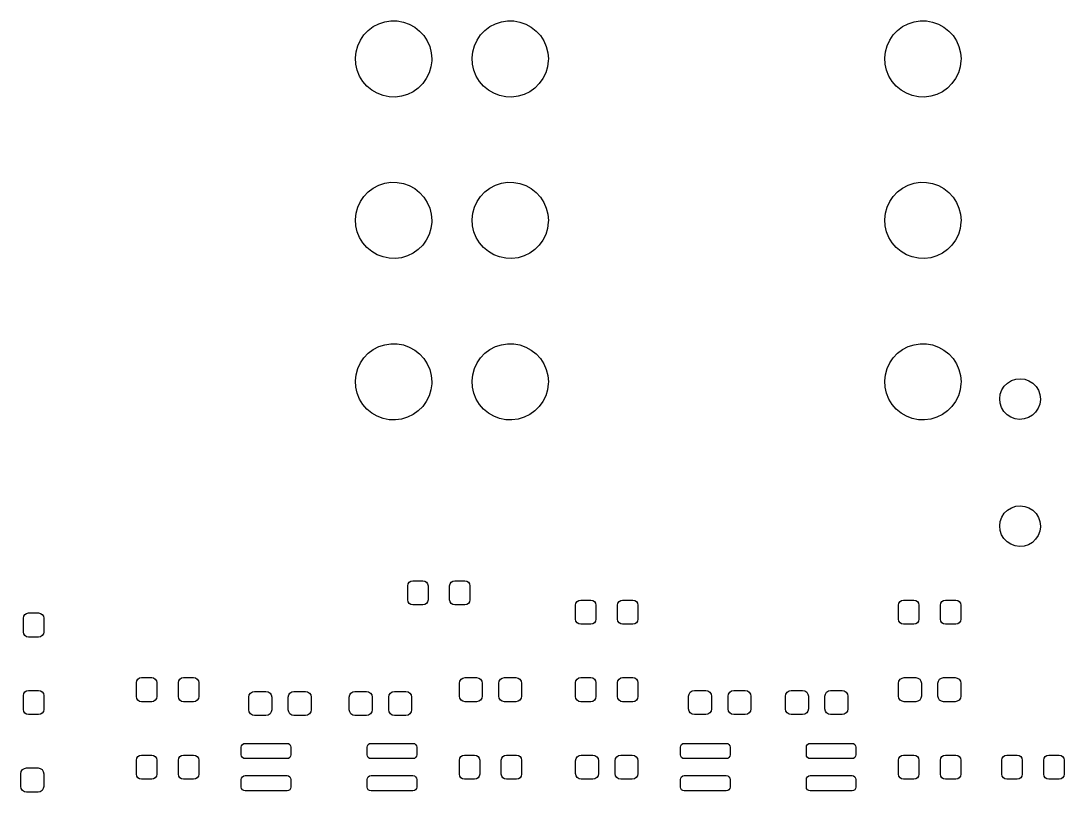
# Model space of a CAD drawing. Extents: x 109 to 191, y -153 to -46.
# Drawn here: x 150.44 to 191.47, y -78.45 to -48.12 of the extents above; entities that cross this region are included whole.
import ezdxf

# ---------------------------------------------------------------- set-up
doc = ezdxf.new("R2010")
doc.units = 0
doc.layers.add('BLACK', color=7, linetype='CONTINUOUS')

msp = doc.modelspace()

# ---------------------------------------------------------------- linework, layer by layer
at = {"layer": 'BLACK', "linetype": 'CONTINUOUS'}
for p, q in [((164.104, -48.4933), (164.301, -48.3457)), ((164.301, -48.3457), (164.519, -48.2322)), ((164.519, -48.2322), (164.752, -48.1558)), ((164.752, -48.1558), (164.995, -48.1187)), ((164.995, -48.1187), (165.241, -48.1217)), ((165.241, -48.1217), (165.483, -48.1648)), ((165.483, -48.1648), (165.715, -48.2468)), ((165.715, -48.2468), (165.93, -48.3656)), ((165.93, -48.3656), (166.123, -48.518)), ((168.689, -48.4933), (168.886, -48.3457)), ((168.886, -48.3457), (169.104, -48.2322)), ((169.104, -48.2322), (169.337, -48.1558)), ((169.337, -48.1558), (169.58, -48.1187)), ((169.58, -48.1187), (169.826, -48.1217)), ((169.826, -48.1217), (170.068, -48.1648)), ((170.068, -48.1648), (170.3, -48.2468)), ((170.3, -48.2468), (170.515, -48.3656)), ((170.515, -48.3656), (170.708, -48.518)), ((184.919, -48.4933), (185.116, -48.3457)), ((185.116, -48.3457), (185.334, -48.2322)), ((185.334, -48.2322), (185.567, -48.1558)), ((185.567, -48.1558), (185.81, -48.1187)), ((185.81, -48.1187), (186.056, -48.1217)), ((186.056, -48.1217), (186.298, -48.1648)), ((186.298, -48.1648), (186.53, -48.2468)), ((186.53, -48.2468), (186.745, -48.3656)), ((186.745, -48.3656), (186.938, -48.518)), ((163.796, -48.8741), (163.934, -48.671)), ((163.934, -48.671), (164.104, -48.4933)), ((166.123, -48.518), (166.288, -48.6998)), ((166.288, -48.6998), (166.422, -48.9062)), ((168.381, -48.8741), (168.519, -48.671)), ((168.519, -48.671), (168.689, -48.4933)), ((170.708, -48.518), (170.873, -48.6998)), ((170.873, -48.6998), (171.007, -48.9062)), ((184.611, -48.8741), (184.749, -48.671)), ((184.749, -48.671), (184.919, -48.4933)), ((186.938, -48.518), (187.103, -48.6998)), ((187.103, -48.6998), (187.237, -48.9062)), ((163.627, -49.3339), (163.692, -49.0971)), ((163.692, -49.0971), (163.796, -48.8741)), ((166.422, -48.9062), (166.52, -49.1316)), ((166.52, -49.1316), (166.58, -49.37)), ((168.212, -49.3339), (168.277, -49.0971)), ((168.277, -49.0971), (168.381, -48.8741)), ((171.007, -48.9062), (171.105, -49.1316)), ((171.105, -49.1316), (171.165, -49.37)), ((184.442, -49.3339), (184.507, -49.0971)), ((184.507, -49.0971), (184.611, -48.8741)), ((187.237, -48.9062), (187.335, -49.1316)), ((187.335, -49.1316), (187.395, -49.37)), ((163.6, -49.5784), (163.627, -49.3339)), ((163.615, -49.8238), (163.6, -49.5784)), ((166.58, -49.37), (166.6, -49.615)), ((166.6, -49.615), (166.598, -49.6883)), ((168.185, -49.5784), (168.212, -49.3339)), ((168.2, -49.8238), (168.185, -49.5784)), ((171.165, -49.37), (171.185, -49.615)), ((171.185, -49.615), (171.183, -49.6883)), ((184.415, -49.5784), (184.442, -49.3339)), ((184.43, -49.8238), (184.415, -49.5784)), ((187.395, -49.37), (187.415, -49.615)), ((187.415, -49.615), (187.413, -49.6883)), ((163.669, -50.0636), (163.615, -49.8238)), ((166.566, -49.932), (166.495, -50.1672)), ((166.598, -49.6883), (166.566, -49.932)), ((168.254, -50.0636), (168.2, -49.8238)), ((171.151, -49.932), (171.08, -50.1672)), ((171.183, -49.6883), (171.151, -49.932)), ((184.484, -50.0636), (184.43, -49.8238)), ((187.381, -49.932), (187.31, -50.1672)), ((187.413, -49.6883), (187.381, -49.932)), ((163.761, -50.2913), (163.669, -50.0636)), ((163.89, -50.5009), (163.761, -50.2913)), ((166.386, -50.3876), (166.242, -50.5872)), ((166.495, -50.1672), (166.386, -50.3876)), ((168.346, -50.2913), (168.254, -50.0636)), ((168.475, -50.5009), (168.346, -50.2913)), ((170.971, -50.3876), (170.827, -50.5872)), ((171.08, -50.1672), (170.971, -50.3876)), ((184.576, -50.2913), (184.484, -50.0636)), ((184.705, -50.5009), (184.576, -50.2913)), ((187.201, -50.3876), (187.057, -50.5872)), ((187.31, -50.1672), (187.201, -50.3876)), ((164.051, -50.6867), (163.89, -50.5009)), ((164.24, -50.8437), (164.051, -50.6867)), ((164.452, -50.9677), (164.24, -50.8437)), ((166.068, -50.7607), (165.868, -50.9034)), ((166.242, -50.5872), (166.068, -50.7607)), ((168.636, -50.6867), (168.475, -50.5009)), ((168.825, -50.8437), (168.636, -50.6867)), ((169.037, -50.9677), (168.825, -50.8437)), ((170.653, -50.7607), (170.453, -50.9034)), ((170.827, -50.5872), (170.653, -50.7607)), ((184.866, -50.6867), (184.705, -50.5009)), ((185.055, -50.8437), (184.866, -50.6867)), ((185.267, -50.9677), (185.055, -50.8437)), ((186.883, -50.7607), (186.683, -50.9034)), ((187.057, -50.5872), (186.883, -50.7607)), ((164.682, -51.0554), (164.452, -50.9677)), ((164.922, -51.1044), (164.682, -51.0554)), ((165.168, -51.1135), (164.922, -51.1044)), ((165.412, -51.0822), (165.168, -51.1135)), ((165.647, -51.0116), (165.412, -51.0822)), ((165.868, -50.9034), (165.647, -51.0116)), ((169.267, -51.0554), (169.037, -50.9677)), ((169.507, -51.1044), (169.267, -51.0554)), ((169.753, -51.1135), (169.507, -51.1044)), ((169.997, -51.0822), (169.753, -51.1135)), ((170.232, -51.0116), (169.997, -51.0822)), ((170.453, -50.9034), (170.232, -51.0116)), ((185.497, -51.0554), (185.267, -50.9677)), ((185.737, -51.1044), (185.497, -51.0554)), ((185.983, -51.1135), (185.737, -51.1044)), ((186.227, -51.0822), (185.983, -51.1135)), ((186.462, -51.0116), (186.227, -51.0822)), ((186.683, -50.9034), (186.462, -51.0116)), ((164.519, -54.5822), (164.752, -54.5058)), ((164.752, -54.5058), (164.995, -54.4687)), ((164.995, -54.4687), (165.241, -54.4717)), ((165.241, -54.4717), (165.483, -54.5148)), ((165.483, -54.5148), (165.715, -54.5968)), ((169.104, -54.5822), (169.337, -54.5058)), ((169.337, -54.5058), (169.58, -54.4687)), ((169.58, -54.4687), (169.826, -54.4717)), ((169.826, -54.4717), (170.068, -54.5148)), ((170.068, -54.5148), (170.3, -54.5968)), ((185.334, -54.5822), (185.567, -54.5058)), ((185.567, -54.5058), (185.81, -54.4687)), ((185.81, -54.4687), (186.056, -54.4717)), ((186.056, -54.4717), (186.298, -54.5148)), ((186.298, -54.5148), (186.53, -54.5968)), ((163.934, -55.021), (164.104, -54.8433)), ((164.104, -54.8433), (164.301, -54.6957)), ((164.301, -54.6957), (164.519, -54.5822)), ((165.715, -54.5968), (165.93, -54.7156)), ((165.93, -54.7156), (166.123, -54.868)), ((166.123, -54.868), (166.288, -55.0498)), ((168.519, -55.021), (168.689, -54.8433)), ((168.689, -54.8433), (168.886, -54.6957)), ((168.886, -54.6957), (169.104, -54.5822)), ((170.3, -54.5968), (170.515, -54.7156)), ((170.515, -54.7156), (170.708, -54.868)), ((170.708, -54.868), (170.873, -55.0498)), ((184.749, -55.021), (184.919, -54.8433)), ((184.919, -54.8433), (185.116, -54.6957)), ((185.116, -54.6957), (185.334, -54.5822)), ((186.53, -54.5968), (186.745, -54.7156)), ((186.745, -54.7156), (186.938, -54.868)), ((186.938, -54.868), (187.103, -55.0498)), ((163.692, -55.4471), (163.796, -55.2241)), ((163.796, -55.2241), (163.934, -55.021)), ((166.288, -55.0498), (166.422, -55.2562)), ((166.422, -55.2562), (166.52, -55.4816)), ((168.277, -55.4471), (168.381, -55.2241)), ((168.381, -55.2241), (168.519, -55.021)), ((170.873, -55.0498), (171.007, -55.2562)), ((171.007, -55.2562), (171.105, -55.4816)), ((184.507, -55.4471), (184.611, -55.2241)), ((184.611, -55.2241), (184.749, -55.021)), ((187.103, -55.0498), (187.237, -55.2562)), ((187.237, -55.2562), (187.335, -55.4816)), ((163.6, -55.9284), (163.627, -55.6839)), ((163.627, -55.6839), (163.692, -55.4471)), ((166.52, -55.4816), (166.58, -55.72)), ((166.58, -55.72), (166.6, -55.965)), ((168.185, -55.9284), (168.212, -55.6839)), ((168.212, -55.6839), (168.277, -55.4471)), ((171.105, -55.4816), (171.165, -55.72)), ((171.165, -55.72), (171.185, -55.965)), ((184.415, -55.9284), (184.442, -55.6839)), ((184.442, -55.6839), (184.507, -55.4471)), ((187.335, -55.4816), (187.395, -55.72)), ((187.395, -55.72), (187.415, -55.965)), ((163.615, -56.1738), (163.6, -55.9284)), ((163.669, -56.4136), (163.615, -56.1738)), ((166.598, -56.0383), (166.566, -56.282)), ((166.6, -55.965), (166.598, -56.0383)), ((168.2, -56.1738), (168.185, -55.9284)), ((168.254, -56.4136), (168.2, -56.1738)), ((171.183, -56.0383), (171.151, -56.282)), ((171.185, -55.965), (171.183, -56.0383)), ((184.43, -56.1738), (184.415, -55.9284)), ((184.484, -56.4136), (184.43, -56.1738)), ((187.413, -56.0383), (187.381, -56.282)), ((187.415, -55.965), (187.413, -56.0383)), ((163.761, -56.6413), (163.669, -56.4136)), ((166.495, -56.5172), (166.386, -56.7376)), ((166.566, -56.282), (166.495, -56.5172)), ((168.346, -56.6413), (168.254, -56.4136)), ((171.08, -56.5172), (170.971, -56.7376)), ((171.151, -56.282), (171.08, -56.5172)), ((184.576, -56.6413), (184.484, -56.4136)), ((187.31, -56.5172), (187.201, -56.7376)), ((187.381, -56.282), (187.31, -56.5172)), ((163.89, -56.8509), (163.761, -56.6413)), ((164.051, -57.0367), (163.89, -56.8509)), ((166.242, -56.9372), (166.068, -57.1107)), ((166.386, -56.7376), (166.242, -56.9372)), ((168.475, -56.8509), (168.346, -56.6413)), ((168.636, -57.0367), (168.475, -56.8509)), ((170.827, -56.9372), (170.653, -57.1107)), ((170.971, -56.7376), (170.827, -56.9372)), ((184.705, -56.8509), (184.576, -56.6413)), ((184.866, -57.0367), (184.705, -56.8509)), ((187.057, -56.9372), (186.883, -57.1107)), ((187.201, -56.7376), (187.057, -56.9372)), ((164.24, -57.1937), (164.051, -57.0367)), ((164.452, -57.3177), (164.24, -57.1937)), ((164.682, -57.4054), (164.452, -57.3177)), ((164.922, -57.4544), (164.682, -57.4054)), ((165.412, -57.4322), (165.168, -57.4635)), ((165.647, -57.3616), (165.412, -57.4322)), ((165.868, -57.2534), (165.647, -57.3616)), ((166.068, -57.1107), (165.868, -57.2534)), ((168.825, -57.1937), (168.636, -57.0367)), ((169.037, -57.3177), (168.825, -57.1937)), ((169.267, -57.4054), (169.037, -57.3177)), ((169.507, -57.4544), (169.267, -57.4054)), ((169.997, -57.4322), (169.753, -57.4635)), ((170.232, -57.3616), (169.997, -57.4322)), ((170.453, -57.2534), (170.232, -57.3616)), ((170.653, -57.1107), (170.453, -57.2534)), ((185.055, -57.1937), (184.866, -57.0367)), ((185.267, -57.3177), (185.055, -57.1937)), ((185.497, -57.4054), (185.267, -57.3177)), ((185.737, -57.4544), (185.497, -57.4054)), ((186.227, -57.4322), (185.983, -57.4635)), ((186.462, -57.3616), (186.227, -57.4322)), ((186.683, -57.2534), (186.462, -57.3616)), ((186.883, -57.1107), (186.683, -57.2534)), ((165.168, -57.4635), (164.922, -57.4544)), ((169.753, -57.4635), (169.507, -57.4544)), ((185.983, -57.4635), (185.737, -57.4544)), ((164.104, -61.1933), (164.301, -61.0457)), ((164.301, -61.0457), (164.519, -60.9322)), ((164.519, -60.9322), (164.752, -60.8558)), ((164.752, -60.8558), (164.995, -60.8187)), ((164.995, -60.8187), (165.241, -60.8217)), ((165.241, -60.8217), (165.483, -60.8648)), ((165.483, -60.8648), (165.715, -60.9468)), ((165.715, -60.9468), (165.93, -61.0656)), ((165.93, -61.0656), (166.123, -61.218)), ((168.689, -61.1933), (168.886, -61.0457)), ((168.886, -61.0457), (169.104, -60.9322)), ((169.104, -60.9322), (169.337, -60.8558)), ((169.337, -60.8558), (169.58, -60.8187)), ((169.58, -60.8187), (169.826, -60.8217)), ((169.826, -60.8217), (170.068, -60.8648)), ((170.068, -60.8648), (170.3, -60.9468)), ((170.3, -60.9468), (170.515, -61.0656)), ((170.515, -61.0656), (170.708, -61.218)), ((184.919, -61.1933), (185.116, -61.0457)), ((185.116, -61.0457), (185.334, -60.9322)), ((185.334, -60.9322), (185.567, -60.8558)), ((185.567, -60.8558), (185.81, -60.8187)), ((185.81, -60.8187), (186.056, -60.8217)), ((186.056, -60.8217), (186.298, -60.8648)), ((186.298, -60.8648), (186.53, -60.9468)), ((186.53, -60.9468), (186.745, -61.0656)), ((186.745, -61.0656), (186.938, -61.218)), ((163.796, -61.5741), (163.934, -61.371)), ((163.934, -61.371), (164.104, -61.1933)), ((166.123, -61.218), (166.288, -61.3998)), ((166.288, -61.3998), (166.422, -61.6062)), ((168.381, -61.5741), (168.519, -61.371)), ((168.519, -61.371), (168.689, -61.1933)), ((170.708, -61.218), (170.873, -61.3998)), ((170.873, -61.3998), (171.007, -61.6062)), ((184.611, -61.5741), (184.749, -61.371)), ((184.749, -61.371), (184.919, -61.1933)), ((186.938, -61.218), (187.103, -61.3998)), ((187.103, -61.3998), (187.237, -61.6062)), ((163.627, -62.0339), (163.692, -61.7971)), ((163.692, -61.7971), (163.796, -61.5741)), ((166.422, -61.6062), (166.52, -61.8316)), ((166.52, -61.8316), (166.58, -62.07)), ((168.212, -62.0339), (168.277, -61.7971)), ((168.277, -61.7971), (168.381, -61.5741)), ((171.007, -61.6062), (171.105, -61.8316)), ((171.105, -61.8316), (171.165, -62.07)), ((184.442, -62.0339), (184.507, -61.7971)), ((184.507, -61.7971), (184.611, -61.5741)), ((187.237, -61.6062), (187.335, -61.8316)), ((187.335, -61.8316), (187.395, -62.07)), ((163.6, -62.2784), (163.627, -62.0339)), ((163.615, -62.5238), (163.6, -62.2784)), ((166.58, -62.07), (166.6, -62.315)), ((166.6, -62.315), (166.598, -62.3883)), ((168.185, -62.2784), (168.212, -62.0339)), ((168.2, -62.5238), (168.185, -62.2784)), ((171.165, -62.07), (171.185, -62.315)), ((171.185, -62.315), (171.183, -62.3883)), ((184.415, -62.2784), (184.442, -62.0339)), ((184.43, -62.5238), (184.415, -62.2784)), ((187.395, -62.07), (187.415, -62.315)), ((187.415, -62.315), (187.413, -62.3883)), ((189.118, -62.4864), (189.245, -62.3616)), ((189.245, -62.3616), (189.397, -62.2681)), ((189.397, -62.2681), (189.566, -62.2107)), ((189.566, -62.2107), (189.744, -62.192)), ((189.744, -62.192), (189.921, -62.2131)), ((189.921, -62.2131), (190.089, -62.273)), ((190.089, -62.273), (190.239, -62.3685)), ((190.239, -62.3685), (190.365, -62.4951)), ((163.669, -62.7636), (163.615, -62.5238)), ((163.761, -62.9913), (163.669, -62.7636)), ((166.566, -62.632), (166.495, -62.8672)), ((166.598, -62.3883), (166.566, -62.632)), ((168.254, -62.7636), (168.2, -62.5238)), ((168.346, -62.9913), (168.254, -62.7636)), ((171.151, -62.632), (171.08, -62.8672)), ((171.183, -62.3883), (171.151, -62.632)), ((184.484, -62.7636), (184.43, -62.5238)), ((184.576, -62.9913), (184.484, -62.7636)), ((187.381, -62.632), (187.31, -62.8672)), ((187.413, -62.3883), (187.381, -62.632)), ((188.96, -62.8039), (189.021, -62.6363)), ((189.021, -62.6363), (189.118, -62.4864)), ((190.365, -62.4951), (190.459, -62.6463)), ((190.459, -62.6463), (190.518, -62.8148)), ((163.89, -63.2009), (163.761, -62.9913)), ((166.386, -63.0876), (166.242, -63.2872)), ((166.495, -62.8672), (166.386, -63.0876)), ((168.475, -63.2009), (168.346, -62.9913)), ((170.971, -63.0876), (170.827, -63.2872)), ((171.08, -62.8672), (170.971, -63.0876)), ((184.705, -63.2009), (184.576, -62.9913)), ((187.201, -63.0876), (187.057, -63.2872)), ((187.31, -62.8672), (187.201, -63.0876)), ((188.938, -62.9808), (188.96, -62.8039)), ((188.955, -63.1583), (188.938, -62.9808)), ((189.012, -63.3276), (188.955, -63.1583)), ((190.538, -63.0143), (190.513, -63.191)), ((190.518, -62.8148), (190.538, -62.992)), ((190.538, -62.992), (190.538, -63.0143)), ((164.051, -63.3867), (163.89, -63.2009)), ((164.24, -63.5437), (164.051, -63.3867)), ((164.452, -63.6677), (164.24, -63.5437)), ((166.068, -63.4607), (165.868, -63.6034)), ((166.242, -63.2872), (166.068, -63.4607)), ((168.636, -63.3867), (168.475, -63.2009)), ((168.825, -63.5437), (168.636, -63.3867)), ((169.037, -63.6677), (168.825, -63.5437)), ((170.653, -63.4607), (170.453, -63.6034)), ((170.827, -63.2872), (170.653, -63.4607)), ((184.866, -63.3867), (184.705, -63.2009)), ((185.055, -63.5437), (184.866, -63.3867)), ((185.267, -63.6677), (185.055, -63.5437)), ((186.883, -63.4607), (186.683, -63.6034)), ((187.057, -63.2872), (186.883, -63.4607)), ((189.104, -63.4801), (189.012, -63.3276)), ((189.228, -63.6084), (189.104, -63.4801)), ((190.351, -63.5062), (190.222, -63.6292)), ((190.45, -63.3577), (190.351, -63.5062)), ((190.513, -63.191), (190.45, -63.3577)), ((164.682, -63.7554), (164.452, -63.6677)), ((164.922, -63.8044), (164.682, -63.7554)), ((165.168, -63.8135), (164.922, -63.8044)), ((165.412, -63.7822), (165.168, -63.8135)), ((165.647, -63.7116), (165.412, -63.7822)), ((165.868, -63.6034), (165.647, -63.7116)), ((169.267, -63.7554), (169.037, -63.6677)), ((169.507, -63.8044), (169.267, -63.7554)), ((169.753, -63.8135), (169.507, -63.8044)), ((169.997, -63.7822), (169.753, -63.8135)), ((170.232, -63.7116), (169.997, -63.7822)), ((170.453, -63.6034), (170.232, -63.7116)), ((185.497, -63.7554), (185.267, -63.6677)), ((185.737, -63.8044), (185.497, -63.7554)), ((185.983, -63.8135), (185.737, -63.8044)), ((186.227, -63.7822), (185.983, -63.8135)), ((186.462, -63.7116), (186.227, -63.7822)), ((186.683, -63.6034), (186.462, -63.7116)), ((189.377, -63.7061), (189.228, -63.6084)), ((189.544, -63.7682), (189.377, -63.7061)), ((189.721, -63.7918), (189.544, -63.7682)), ((189.899, -63.7757), (189.721, -63.7918)), ((190.068, -63.7205), (189.899, -63.7757)), ((190.222, -63.6292), (190.068, -63.7205)), ((189.245, -67.3616), (189.397, -67.2681)), ((189.397, -67.2681), (189.566, -67.2107)), ((189.566, -67.2107), (189.744, -67.192)), ((189.744, -67.192), (189.921, -67.2131)), ((189.921, -67.2131), (190.089, -67.273)), ((190.089, -67.273), (190.239, -67.3685)), ((188.96, -67.8039), (189.021, -67.6363)), ((189.021, -67.6363), (189.118, -67.4864)), ((189.118, -67.4864), (189.245, -67.3616)), ((190.239, -67.3685), (190.365, -67.4951)), ((190.365, -67.4951), (190.459, -67.6463)), ((190.459, -67.6463), (190.518, -67.8148)), ((188.938, -67.9808), (188.96, -67.8039)), ((188.955, -68.1583), (188.938, -67.9808)), ((190.538, -68.0143), (190.513, -68.191)), ((190.518, -67.8148), (190.538, -67.992)), ((190.538, -67.992), (190.538, -68.0143)), ((189.012, -68.3276), (188.955, -68.1583)), ((189.104, -68.4801), (189.012, -68.3276)), ((189.228, -68.6084), (189.104, -68.4801)), ((190.351, -68.5062), (190.222, -68.6292)), ((190.45, -68.3577), (190.351, -68.5062)), ((190.513, -68.191), (190.45, -68.3577)), ((189.377, -68.7061), (189.228, -68.6084)), ((189.544, -68.7682), (189.377, -68.7061)), ((189.721, -68.7918), (189.544, -68.7682)), ((189.899, -68.7757), (189.721, -68.7918)), ((190.068, -68.7205), (189.899, -68.7757)), ((190.222, -68.6292), (190.068, -68.7205)), ((165.712, -70.1956), (165.776, -70.1522)), ((165.776, -70.1522), (165.853, -70.137)), ((165.853, -70.137), (166.253, -70.137)), ((166.253, -70.137), (166.33, -70.1522)), ((166.33, -70.1522), (166.394, -70.1956)), ((167.362, -70.1956), (167.426, -70.1522)), ((167.426, -70.1522), (167.503, -70.137)), ((167.503, -70.137), (167.903, -70.137)), ((167.903, -70.137), (167.98, -70.1522)), ((167.98, -70.1522), (168.044, -70.1956)), ((165.653, -70.337), (165.668, -70.2605)), ((165.653, -70.887), (165.653, -70.337)), ((165.668, -70.2605), (165.712, -70.1956)), ((166.394, -70.1956), (166.438, -70.2605)), ((166.438, -70.2605), (166.453, -70.337)), ((166.453, -70.337), (166.453, -70.887)), ((167.303, -70.337), (167.318, -70.2605)), ((167.303, -70.887), (167.303, -70.337)), ((167.318, -70.2605), (167.362, -70.1956)), ((168.044, -70.1956), (168.088, -70.2605)), ((168.088, -70.2605), (168.103, -70.337)), ((168.103, -70.337), (168.103, -70.887)), ((165.668, -70.9635), (165.653, -70.887)), ((165.712, -71.0284), (165.668, -70.9635)), ((166.438, -70.9635), (166.394, -71.0284)), ((166.453, -70.887), (166.438, -70.9635)), ((167.318, -70.9635), (167.303, -70.887)), ((167.362, -71.0284), (167.318, -70.9635)), ((168.088, -70.9635), (168.044, -71.0284)), ((168.103, -70.887), (168.088, -70.9635)), ((172.272, -71.0225), (172.316, -70.9576)), ((172.316, -70.9576), (172.38, -70.9142)), ((172.38, -70.9142), (172.457, -70.899)), ((172.457, -70.899), (172.857, -70.899)), ((172.857, -70.899), (172.934, -70.9142)), ((172.934, -70.9142), (172.998, -70.9576)), ((172.998, -70.9576), (173.042, -71.0225)), ((173.922, -71.0225), (173.966, -70.9576)), ((173.966, -70.9576), (174.03, -70.9142)), ((174.03, -70.9142), (174.107, -70.899)), ((174.107, -70.899), (174.507, -70.899)), ((174.507, -70.899), (174.584, -70.9142)), ((174.584, -70.9142), (174.648, -70.9576)), ((174.648, -70.9576), (174.692, -71.0225)), ((184.972, -71.0225), (185.016, -70.9576)), ((185.016, -70.9576), (185.08, -70.9142)), ((185.08, -70.9142), (185.157, -70.899)), ((185.157, -70.899), (185.557, -70.899)), ((185.557, -70.899), (185.634, -70.9142)), ((185.634, -70.9142), (185.698, -70.9576)), ((185.698, -70.9576), (185.742, -71.0225)), ((186.622, -71.0225), (186.666, -70.9576)), ((186.666, -70.9576), (186.73, -70.9142)), ((186.73, -70.9142), (186.807, -70.899)), ((186.807, -70.899), (187.207, -70.899)), ((187.207, -70.899), (187.284, -70.9142)), ((187.284, -70.9142), (187.348, -70.9576)), ((187.348, -70.9576), (187.392, -71.0225)), ((165.776, -71.0718), (165.712, -71.0284)), ((165.853, -71.087), (165.776, -71.0718)), ((166.253, -71.087), (165.853, -71.087)), ((166.33, -71.0718), (166.253, -71.087)), ((166.394, -71.0284), (166.33, -71.0718)), ((167.426, -71.0718), (167.362, -71.0284)), ((167.503, -71.087), (167.426, -71.0718)), ((167.903, -71.087), (167.503, -71.087)), ((167.98, -71.0718), (167.903, -71.087)), ((168.044, -71.0284), (167.98, -71.0718)), ((172.257, -71.099), (172.272, -71.0225)), ((172.257, -71.649), (172.257, -71.099)), ((173.042, -71.0225), (173.057, -71.099)), ((173.057, -71.099), (173.057, -71.649)), ((173.907, -71.099), (173.922, -71.0225)), ((173.907, -71.649), (173.907, -71.099)), ((174.692, -71.0225), (174.707, -71.099)), ((174.707, -71.099), (174.707, -71.649)), ((184.957, -71.099), (184.972, -71.0225)), ((184.957, -71.649), (184.957, -71.099)), ((185.742, -71.0225), (185.757, -71.099)), ((185.757, -71.099), (185.757, -71.649)), ((186.607, -71.099), (186.622, -71.0225)), ((186.607, -71.649), (186.607, -71.099)), ((187.392, -71.0225), (187.407, -71.099)), ((187.407, -71.099), (187.407, -71.649)), ((150.539, -71.607), (150.554, -71.5305)), ((150.539, -72.157), (150.539, -71.607)), ((150.554, -71.5305), (150.598, -71.4656)), ((150.598, -71.4656), (150.662, -71.4222)), ((150.662, -71.4222), (150.739, -71.407)), ((150.739, -71.407), (151.139, -71.407)), ((151.139, -71.407), (151.216, -71.4222)), ((151.216, -71.4222), (151.28, -71.4656)), ((151.28, -71.4656), (151.324, -71.5305)), ((151.324, -71.5305), (151.339, -71.607)), ((151.339, -71.607), (151.339, -72.157)), ((172.272, -71.7255), (172.257, -71.649)), ((172.316, -71.7904), (172.272, -71.7255)), ((172.38, -71.8338), (172.316, -71.7904)), ((172.998, -71.7904), (172.934, -71.8338)), ((173.042, -71.7255), (172.998, -71.7904)), ((173.057, -71.649), (173.042, -71.7255)), ((173.922, -71.7255), (173.907, -71.649)), ((173.966, -71.7904), (173.922, -71.7255)), ((174.03, -71.8338), (173.966, -71.7904)), ((174.648, -71.7904), (174.584, -71.8338)), ((174.692, -71.7255), (174.648, -71.7904)), ((174.707, -71.649), (174.692, -71.7255)), ((184.972, -71.7255), (184.957, -71.649)), ((185.016, -71.7904), (184.972, -71.7255)), ((185.08, -71.8338), (185.016, -71.7904)), ((185.698, -71.7904), (185.634, -71.8338)), ((185.742, -71.7255), (185.698, -71.7904)), ((185.757, -71.649), (185.742, -71.7255)), ((186.622, -71.7255), (186.607, -71.649)), ((186.666, -71.7904), (186.622, -71.7255)), ((186.73, -71.8338), (186.666, -71.7904)), ((187.348, -71.7904), (187.284, -71.8338)), ((187.392, -71.7255), (187.348, -71.7904)), ((187.407, -71.649), (187.392, -71.7255)), ((150.554, -72.2335), (150.539, -72.157)), ((151.339, -72.157), (151.324, -72.2335)), ((172.457, -71.849), (172.38, -71.8338)), ((172.857, -71.849), (172.457, -71.849)), ((172.934, -71.8338), (172.857, -71.849)), ((174.107, -71.849), (174.03, -71.8338)), ((174.507, -71.849), (174.107, -71.849)), ((174.584, -71.8338), (174.507, -71.849)), ((185.157, -71.849), (185.08, -71.8338)), ((185.557, -71.849), (185.157, -71.849)), ((185.634, -71.8338), (185.557, -71.849)), ((186.807, -71.849), (186.73, -71.8338)), ((187.207, -71.849), (186.807, -71.849)), ((187.284, -71.8338), (187.207, -71.849)), ((150.598, -72.2984), (150.554, -72.2335)), ((150.662, -72.3418), (150.598, -72.2984)), ((150.739, -72.357), (150.662, -72.3418)), ((151.139, -72.357), (150.739, -72.357)), ((151.216, -72.3418), (151.139, -72.357)), ((151.28, -72.2984), (151.216, -72.3418)), ((151.324, -72.2335), (151.28, -72.2984)), ((154.985, -74.147), (155, -74.0705)), ((154.985, -74.697), (154.985, -74.147)), ((155, -74.0705), (155.044, -74.0056)), ((155.044, -74.0056), (155.108, -73.9622)), ((155.108, -73.9622), (155.185, -73.947)), ((155.185, -73.947), (155.585, -73.947)), ((155.585, -73.947), (155.662, -73.9622)), ((155.662, -73.9622), (155.726, -74.0056)), ((155.726, -74.0056), (155.77, -74.0705)), ((155.77, -74.0705), (155.785, -74.147)), ((155.785, -74.147), (155.785, -74.697)), ((156.635, -74.147), (156.65, -74.0705)), ((156.635, -74.697), (156.635, -74.147)), ((156.65, -74.0705), (156.694, -74.0056)), ((156.694, -74.0056), (156.758, -73.9622)), ((156.758, -73.9622), (156.835, -73.947)), ((156.835, -73.947), (157.235, -73.947)), ((157.235, -73.947), (157.312, -73.9622)), ((157.312, -73.9622), (157.376, -74.0056)), ((157.376, -74.0056), (157.42, -74.0705)), ((157.42, -74.0705), (157.435, -74.147)), ((157.435, -74.147), (157.435, -74.697)), ((167.685, -74.172), (167.702, -74.0859)), ((167.685, -74.672), (167.685, -74.172)), ((167.702, -74.0859), (167.751, -74.0129)), ((167.751, -74.0129), (167.824, -73.9641)), ((167.824, -73.9641), (167.91, -73.947)), ((167.91, -73.947), (168.36, -73.947)), ((168.36, -73.947), (168.446, -73.9641)), ((168.446, -73.9641), (168.519, -74.0129)), ((168.519, -74.0129), (168.568, -74.0859)), ((168.568, -74.0859), (168.585, -74.172)), ((168.585, -74.172), (168.585, -74.672)), ((169.235, -74.172), (169.252, -74.0859)), ((169.235, -74.672), (169.235, -74.172)), ((169.252, -74.0859), (169.301, -74.0129)), ((169.301, -74.0129), (169.374, -73.9641)), ((169.374, -73.9641), (169.46, -73.947)), ((169.46, -73.947), (169.91, -73.947)), ((169.91, -73.947), (169.996, -73.9641)), ((169.996, -73.9641), (170.069, -74.0129)), ((170.069, -74.0129), (170.118, -74.0859)), ((170.118, -74.0859), (170.135, -74.172)), ((170.135, -74.172), (170.135, -74.672)), ((172.257, -74.147), (172.272, -74.0705)), ((172.257, -74.697), (172.257, -74.147)), ((172.272, -74.0705), (172.316, -74.0056)), ((172.316, -74.0056), (172.38, -73.9622)), ((172.38, -73.9622), (172.457, -73.947)), ((172.457, -73.947), (172.857, -73.947)), ((172.857, -73.947), (172.934, -73.9622)), ((172.934, -73.9622), (172.998, -74.0056)), ((172.998, -74.0056), (173.042, -74.0705)), ((173.042, -74.0705), (173.057, -74.147)), ((173.057, -74.147), (173.057, -74.697)), ((173.907, -74.147), (173.922, -74.0705)), ((173.907, -74.697), (173.907, -74.147)), ((173.922, -74.0705), (173.966, -74.0056)), ((173.966, -74.0056), (174.03, -73.9622)), ((174.03, -73.9622), (174.107, -73.947)), ((174.107, -73.947), (174.507, -73.947)), ((174.507, -73.947), (174.584, -73.9622)), ((174.584, -73.9622), (174.648, -74.0056)), ((174.648, -74.0056), (174.692, -74.0705)), ((174.692, -74.0705), (174.707, -74.147)), ((174.707, -74.147), (174.707, -74.697)), ((184.957, -74.172), (184.974, -74.0859)), ((184.957, -74.672), (184.957, -74.172)), ((184.974, -74.0859), (185.023, -74.0129)), ((185.023, -74.0129), (185.096, -73.9641)), ((185.096, -73.9641), (185.182, -73.947)), ((185.182, -73.947), (185.632, -73.947)), ((185.632, -73.947), (185.718, -73.9641)), ((185.718, -73.9641), (185.791, -74.0129)), ((185.791, -74.0129), (185.84, -74.0859)), ((185.84, -74.0859), (185.857, -74.172)), ((185.857, -74.172), (185.857, -74.672)), ((186.507, -74.172), (186.524, -74.0859)), ((186.507, -74.672), (186.507, -74.172)), ((186.524, -74.0859), (186.573, -74.0129)), ((186.573, -74.0129), (186.646, -73.9641)), ((186.646, -73.9641), (186.732, -73.947)), ((186.732, -73.947), (187.182, -73.947)), ((187.182, -73.947), (187.268, -73.9641)), ((187.268, -73.9641), (187.341, -74.0129)), ((187.341, -74.0129), (187.39, -74.0859)), ((187.39, -74.0859), (187.407, -74.172)), ((187.407, -74.172), (187.407, -74.672)), ((150.539, -74.655), (150.554, -74.5785)), ((150.539, -75.205), (150.539, -74.655)), ((150.554, -74.5785), (150.598, -74.5136)), ((150.598, -74.5136), (150.662, -74.4702)), ((150.662, -74.4702), (150.739, -74.455)), ((150.739, -74.455), (151.139, -74.455)), ((151.139, -74.455), (151.216, -74.4702)), ((151.216, -74.4702), (151.28, -74.5136)), ((151.28, -74.5136), (151.324, -74.5785)), ((151.324, -74.5785), (151.339, -74.655)), ((151.339, -74.655), (151.339, -75.205)), ((159.405, -74.715), (159.422, -74.6289)), ((159.422, -74.6289), (159.471, -74.5559)), ((159.471, -74.5559), (159.544, -74.5071)), ((159.544, -74.5071), (159.63, -74.49)), ((159.63, -74.49), (160.08, -74.49)), ((160.08, -74.49), (160.166, -74.5071)), ((160.166, -74.5071), (160.239, -74.5559)), ((160.239, -74.5559), (160.288, -74.6289)), ((160.288, -74.6289), (160.305, -74.715)), ((160.955, -74.715), (160.972, -74.6289)), ((160.972, -74.6289), (161.021, -74.5559)), ((161.021, -74.5559), (161.094, -74.5071)), ((161.094, -74.5071), (161.18, -74.49)), ((161.18, -74.49), (161.63, -74.49)), ((161.63, -74.49), (161.716, -74.5071)), ((161.716, -74.5071), (161.789, -74.5559)), ((161.789, -74.5559), (161.838, -74.6289)), ((161.838, -74.6289), (161.855, -74.715)), ((163.355, -74.715), (163.372, -74.6289)), ((163.372, -74.6289), (163.421, -74.5559)), ((163.421, -74.5559), (163.494, -74.5071)), ((163.494, -74.5071), (163.58, -74.49)), ((163.58, -74.49), (164.03, -74.49)), ((164.03, -74.49), (164.116, -74.5071)), ((164.116, -74.5071), (164.189, -74.5559)), ((164.189, -74.5559), (164.238, -74.6289)), ((164.238, -74.6289), (164.255, -74.715)), ((164.905, -74.715), (164.922, -74.6289)), ((164.922, -74.6289), (164.971, -74.5559)), ((164.971, -74.5559), (165.044, -74.5071)), ((165.044, -74.5071), (165.13, -74.49)), ((165.13, -74.49), (165.58, -74.49)), ((165.58, -74.49), (165.666, -74.5071)), ((165.666, -74.5071), (165.739, -74.5559)), ((165.739, -74.5559), (165.788, -74.6289)), ((165.788, -74.6289), (165.805, -74.715)), ((167.702, -74.7581), (167.685, -74.672)), ((168.585, -74.672), (168.568, -74.7581)), ((169.252, -74.7581), (169.235, -74.672)), ((170.135, -74.672), (170.118, -74.7581)), ((176.702, -74.68), (176.719, -74.5939)), ((176.719, -74.5939), (176.768, -74.5209)), ((176.768, -74.5209), (176.841, -74.4721)), ((176.841, -74.4721), (176.927, -74.455)), ((176.927, -74.455), (177.377, -74.455)), ((177.377, -74.455), (177.463, -74.4721)), ((177.463, -74.4721), (177.536, -74.5209)), ((177.536, -74.5209), (177.585, -74.5939)), ((177.585, -74.5939), (177.602, -74.68)), ((178.252, -74.68), (178.269, -74.5939)), ((178.269, -74.5939), (178.318, -74.5209)), ((178.318, -74.5209), (178.391, -74.4721)), ((178.391, -74.4721), (178.477, -74.455)), ((178.477, -74.455), (178.927, -74.455)), ((178.927, -74.455), (179.013, -74.4721)), ((179.013, -74.4721), (179.086, -74.5209)), ((179.086, -74.5209), (179.135, -74.5939)), ((179.135, -74.5939), (179.152, -74.68)), ((180.512, -74.68), (180.529, -74.5939)), ((180.529, -74.5939), (180.578, -74.5209)), ((180.578, -74.5209), (180.651, -74.4721)), ((180.651, -74.4721), (180.737, -74.455)), ((180.737, -74.455), (181.187, -74.455)), ((181.187, -74.455), (181.273, -74.4721)), ((181.273, -74.4721), (181.346, -74.5209)), ((181.346, -74.5209), (181.395, -74.5939)), ((181.395, -74.5939), (181.412, -74.68)), ((182.062, -74.68), (182.079, -74.5939)), ((182.079, -74.5939), (182.128, -74.5209)), ((182.128, -74.5209), (182.201, -74.4721)), ((182.201, -74.4721), (182.287, -74.455)), ((182.287, -74.455), (182.737, -74.455)), ((182.737, -74.455), (182.823, -74.4721)), ((182.823, -74.4721), (182.896, -74.5209)), ((182.896, -74.5209), (182.945, -74.5939)), ((182.945, -74.5939), (182.962, -74.68)), ((184.974, -74.7581), (184.957, -74.672)), ((185.857, -74.672), (185.84, -74.7581)), ((186.524, -74.7581), (186.507, -74.672)), ((187.407, -74.672), (187.39, -74.7581)), ((155, -74.7735), (154.985, -74.697)), ((155.044, -74.8384), (155, -74.7735)), ((155.108, -74.8818), (155.044, -74.8384)), ((155.185, -74.897), (155.108, -74.8818)), ((155.585, -74.897), (155.185, -74.897)), ((155.662, -74.8818), (155.585, -74.897)), ((155.726, -74.8384), (155.662, -74.8818)), ((155.77, -74.7735), (155.726, -74.8384)), ((155.785, -74.697), (155.77, -74.7735)), ((156.65, -74.7735), (156.635, -74.697)), ((156.694, -74.8384), (156.65, -74.7735)), ((156.758, -74.8818), (156.694, -74.8384)), ((156.835, -74.897), (156.758, -74.8818)), ((157.235, -74.897), (156.835, -74.897)), ((157.312, -74.8818), (157.235, -74.897)), ((157.376, -74.8384), (157.312, -74.8818)), ((157.42, -74.7735), (157.376, -74.8384)), ((157.435, -74.697), (157.42, -74.7735)), ((159.405, -75.215), (159.405, -74.715)), ((160.305, -74.715), (160.305, -75.215)), ((160.955, -75.215), (160.955, -74.715)), ((161.855, -74.715), (161.855, -75.215)), ((163.355, -75.215), (163.355, -74.715)), ((164.255, -74.715), (164.255, -75.215)), ((164.905, -75.215), (164.905, -74.715)), ((165.805, -74.715), (165.805, -75.215)), ((167.751, -74.8311), (167.702, -74.7581)), ((167.824, -74.8799), (167.751, -74.8311)), ((167.91, -74.897), (167.824, -74.8799)), ((168.36, -74.897), (167.91, -74.897)), ((168.446, -74.8799), (168.36, -74.897)), ((168.519, -74.8311), (168.446, -74.8799)), ((168.568, -74.7581), (168.519, -74.8311)), ((169.301, -74.8311), (169.252, -74.7581)), ((169.374, -74.8799), (169.301, -74.8311)), ((169.46, -74.897), (169.374, -74.8799)), ((169.91, -74.897), (169.46, -74.897)), ((169.996, -74.8799), (169.91, -74.897)), ((170.069, -74.8311), (169.996, -74.8799)), ((170.118, -74.7581), (170.069, -74.8311)), ((172.272, -74.7735), (172.257, -74.697)), ((172.316, -74.8384), (172.272, -74.7735)), ((172.38, -74.8818), (172.316, -74.8384)), ((172.457, -74.897), (172.38, -74.8818)), ((172.857, -74.897), (172.457, -74.897)), ((172.934, -74.8818), (172.857, -74.897)), ((172.998, -74.8384), (172.934, -74.8818)), ((173.042, -74.7735), (172.998, -74.8384)), ((173.057, -74.697), (173.042, -74.7735)), ((173.922, -74.7735), (173.907, -74.697)), ((173.966, -74.8384), (173.922, -74.7735)), ((174.03, -74.8818), (173.966, -74.8384)), ((174.107, -74.897), (174.03, -74.8818)), ((174.507, -74.897), (174.107, -74.897)), ((174.584, -74.8818), (174.507, -74.897)), ((174.648, -74.8384), (174.584, -74.8818)), ((174.692, -74.7735), (174.648, -74.8384)), ((174.707, -74.697), (174.692, -74.7735)), ((176.702, -75.18), (176.702, -74.68)), ((177.602, -74.68), (177.602, -75.18)), ((178.252, -75.18), (178.252, -74.68)), ((179.152, -74.68), (179.152, -75.18)), ((180.512, -75.18), (180.512, -74.68)), ((181.412, -74.68), (181.412, -75.18)), ((182.062, -75.18), (182.062, -74.68)), ((182.962, -74.68), (182.962, -75.18)), ((185.023, -74.8311), (184.974, -74.7581)), ((185.096, -74.8799), (185.023, -74.8311)), ((185.182, -74.897), (185.096, -74.8799)), ((185.632, -74.897), (185.182, -74.897)), ((185.718, -74.8799), (185.632, -74.897)), ((185.791, -74.8311), (185.718, -74.8799)), ((185.84, -74.7581), (185.791, -74.8311)), ((186.573, -74.8311), (186.524, -74.7581)), ((186.646, -74.8799), (186.573, -74.8311)), ((186.732, -74.897), (186.646, -74.8799)), ((187.182, -74.897), (186.732, -74.897)), ((187.268, -74.8799), (187.182, -74.897)), ((187.341, -74.8311), (187.268, -74.8799)), ((187.39, -74.7581), (187.341, -74.8311)), ((150.554, -75.2815), (150.539, -75.205)), ((150.598, -75.3464), (150.554, -75.2815)), ((150.662, -75.3898), (150.598, -75.3464)), ((150.739, -75.405), (150.662, -75.3898)), ((151.139, -75.405), (150.739, -75.405)), ((151.216, -75.3898), (151.139, -75.405)), ((151.28, -75.3464), (151.216, -75.3898)), ((151.324, -75.2815), (151.28, -75.3464)), ((151.339, -75.205), (151.324, -75.2815)), ((159.422, -75.3011), (159.405, -75.215)), ((159.471, -75.3741), (159.422, -75.3011)), ((159.544, -75.4229), (159.471, -75.3741)), ((159.63, -75.44), (159.544, -75.4229)), ((160.08, -75.44), (159.63, -75.44)), ((160.166, -75.4229), (160.08, -75.44)), ((160.239, -75.3741), (160.166, -75.4229)), ((160.288, -75.3011), (160.239, -75.3741)), ((160.305, -75.215), (160.288, -75.3011)), ((160.972, -75.3011), (160.955, -75.215)), ((161.021, -75.3741), (160.972, -75.3011)), ((161.094, -75.4229), (161.021, -75.3741)), ((161.18, -75.44), (161.094, -75.4229)), ((161.63, -75.44), (161.18, -75.44)), ((161.716, -75.4229), (161.63, -75.44)), ((161.789, -75.3741), (161.716, -75.4229)), ((161.838, -75.3011), (161.789, -75.3741)), ((161.855, -75.215), (161.838, -75.3011)), ((163.372, -75.3011), (163.355, -75.215)), ((163.421, -75.3741), (163.372, -75.3011)), ((163.494, -75.4229), (163.421, -75.3741)), ((163.58, -75.44), (163.494, -75.4229)), ((164.03, -75.44), (163.58, -75.44)), ((164.116, -75.4229), (164.03, -75.44)), ((164.189, -75.3741), (164.116, -75.4229)), ((164.238, -75.3011), (164.189, -75.3741)), ((164.255, -75.215), (164.238, -75.3011)), ((164.922, -75.3011), (164.905, -75.215)), ((164.971, -75.3741), (164.922, -75.3011)), ((165.044, -75.4229), (164.971, -75.3741)), ((165.13, -75.44), (165.044, -75.4229)), ((165.58, -75.44), (165.13, -75.44)), ((165.666, -75.4229), (165.58, -75.44)), ((165.739, -75.3741), (165.666, -75.4229)), ((165.788, -75.3011), (165.739, -75.3741)), ((165.805, -75.215), (165.788, -75.3011)), ((176.719, -75.2661), (176.702, -75.18)), ((176.768, -75.3391), (176.719, -75.2661)), ((176.841, -75.3879), (176.768, -75.3391)), ((176.927, -75.405), (176.841, -75.3879)), ((177.377, -75.405), (176.927, -75.405)), ((177.463, -75.3879), (177.377, -75.405)), ((177.536, -75.3391), (177.463, -75.3879)), ((177.585, -75.2661), (177.536, -75.3391)), ((177.602, -75.18), (177.585, -75.2661)), ((178.269, -75.2661), (178.252, -75.18)), ((178.318, -75.3391), (178.269, -75.2661)), ((178.391, -75.3879), (178.318, -75.3391)), ((178.477, -75.405), (178.391, -75.3879)), ((178.927, -75.405), (178.477, -75.405)), ((179.013, -75.3879), (178.927, -75.405)), ((179.086, -75.3391), (179.013, -75.3879)), ((179.135, -75.2661), (179.086, -75.3391)), ((179.152, -75.18), (179.135, -75.2661)), ((180.529, -75.2661), (180.512, -75.18)), ((180.578, -75.3391), (180.529, -75.2661)), ((180.651, -75.3879), (180.578, -75.3391)), ((180.737, -75.405), (180.651, -75.3879)), ((181.187, -75.405), (180.737, -75.405)), ((181.273, -75.3879), (181.187, -75.405)), ((181.346, -75.3391), (181.273, -75.3879)), ((181.395, -75.2661), (181.346, -75.3391)), ((181.412, -75.18), (181.395, -75.2661)), ((182.079, -75.2661), (182.062, -75.18)), ((182.128, -75.3391), (182.079, -75.2661)), ((182.201, -75.3879), (182.128, -75.3391)), ((182.287, -75.405), (182.201, -75.3879)), ((182.737, -75.405), (182.287, -75.405)), ((182.823, -75.3879), (182.737, -75.405)), ((182.896, -75.3391), (182.823, -75.3879)), ((182.945, -75.2661), (182.896, -75.3391)), ((182.962, -75.18), (182.945, -75.2661)), ((159.11, -76.685), (159.121, -76.6276)), ((159.11, -76.985), (159.11, -76.685)), ((159.121, -76.6276), (159.154, -76.5789)), ((159.154, -76.5789), (159.203, -76.5464)), ((159.203, -76.5464), (159.26, -76.535)), ((159.26, -76.535), (160.91, -76.535)), ((160.91, -76.535), (160.967, -76.5464)), ((160.967, -76.5464), (161.016, -76.5789)), ((161.016, -76.5789), (161.049, -76.6276)), ((161.049, -76.6276), (161.06, -76.685)), ((161.06, -76.685), (161.06, -76.985)), ((164.06, -76.685), (164.071, -76.6276)), ((164.06, -76.985), (164.06, -76.685)), ((164.071, -76.6276), (164.104, -76.5789)), ((164.104, -76.5789), (164.153, -76.5464)), ((164.153, -76.5464), (164.21, -76.535)), ((164.21, -76.535), (165.86, -76.535)), ((165.86, -76.535), (165.917, -76.5464)), ((165.917, -76.5464), (165.966, -76.5789)), ((165.966, -76.5789), (165.999, -76.6276)), ((165.999, -76.6276), (166.01, -76.685)), ((166.01, -76.685), (166.01, -76.985)), ((176.382, -76.685), (176.393, -76.6276)), ((176.382, -76.985), (176.382, -76.685)), ((176.393, -76.6276), (176.426, -76.5789)), ((176.426, -76.5789), (176.475, -76.5464)), ((176.475, -76.5464), (176.532, -76.535)), ((176.532, -76.535), (178.182, -76.535)), ((178.182, -76.535), (178.239, -76.5464)), ((178.239, -76.5464), (178.288, -76.5789)), ((178.288, -76.5789), (178.321, -76.6276)), ((178.321, -76.6276), (178.332, -76.685)), ((178.332, -76.685), (178.332, -76.985)), ((181.332, -76.685), (181.343, -76.6276)), ((181.332, -76.985), (181.332, -76.685)), ((181.343, -76.6276), (181.376, -76.5789)), ((181.376, -76.5789), (181.425, -76.5464)), ((181.425, -76.5464), (181.482, -76.535)), ((181.482, -76.535), (183.132, -76.535)), ((183.132, -76.535), (183.189, -76.5464)), ((183.189, -76.5464), (183.238, -76.5789)), ((183.238, -76.5789), (183.271, -76.6276)), ((183.271, -76.6276), (183.282, -76.685)), ((183.282, -76.685), (183.282, -76.985)), ((154.985, -77.195), (155, -77.1185)), ((155, -77.1185), (155.044, -77.0536)), ((155.044, -77.0536), (155.108, -77.0102)), ((155.108, -77.0102), (155.185, -76.995)), ((155.185, -76.995), (155.585, -76.995)), ((155.585, -76.995), (155.662, -77.0102)), ((155.662, -77.0102), (155.726, -77.0536)), ((155.726, -77.0536), (155.77, -77.1185)), ((155.77, -77.1185), (155.785, -77.195)), ((156.635, -77.195), (156.65, -77.1185)), ((156.65, -77.1185), (156.694, -77.0536)), ((156.694, -77.0536), (156.758, -77.0102)), ((156.758, -77.0102), (156.835, -76.995)), ((156.835, -76.995), (157.235, -76.995)), ((157.235, -76.995), (157.312, -77.0102)), ((157.312, -77.0102), (157.376, -77.0536)), ((157.376, -77.0536), (157.42, -77.1185)), ((157.42, -77.1185), (157.435, -77.195)), ((159.121, -77.0424), (159.11, -76.985)), ((159.154, -77.0911), (159.121, -77.0424)), ((159.203, -77.1236), (159.154, -77.0911)), ((159.26, -77.135), (159.203, -77.1236)), ((160.91, -77.135), (159.26, -77.135)), ((160.967, -77.1236), (160.91, -77.135)), ((161.016, -77.0911), (160.967, -77.1236)), ((161.049, -77.0424), (161.016, -77.0911)), ((161.06, -76.985), (161.049, -77.0424)), ((164.071, -77.0424), (164.06, -76.985)), ((164.104, -77.0911), (164.071, -77.0424)), ((164.153, -77.1236), (164.104, -77.0911)), ((164.21, -77.135), (164.153, -77.1236)), ((165.86, -77.135), (164.21, -77.135)), ((165.917, -77.1236), (165.86, -77.135)), ((165.966, -77.0911), (165.917, -77.1236)), ((165.999, -77.0424), (165.966, -77.0911)), ((166.01, -76.985), (165.999, -77.0424)), ((167.685, -77.195), (167.7, -77.1185)), ((167.7, -77.1185), (167.744, -77.0536)), ((167.744, -77.0536), (167.808, -77.0102)), ((167.808, -77.0102), (167.885, -76.995)), ((167.885, -76.995), (168.285, -76.995)), ((168.285, -76.995), (168.362, -77.0102)), ((168.362, -77.0102), (168.426, -77.0536)), ((168.426, -77.0536), (168.47, -77.1185)), ((168.47, -77.1185), (168.485, -77.195)), ((169.335, -77.195), (169.35, -77.1185)), ((169.35, -77.1185), (169.394, -77.0536)), ((169.394, -77.0536), (169.458, -77.0102)), ((169.458, -77.0102), (169.535, -76.995)), ((169.535, -76.995), (169.935, -76.995)), ((169.935, -76.995), (170.012, -77.0102)), ((170.012, -77.0102), (170.076, -77.0536)), ((170.076, -77.0536), (170.12, -77.1185)), ((170.12, -77.1185), (170.135, -77.195)), ((172.257, -77.22), (172.274, -77.1339)), ((172.274, -77.1339), (172.323, -77.0609)), ((172.323, -77.0609), (172.396, -77.0121)), ((172.396, -77.0121), (172.482, -76.995)), ((172.482, -76.995), (172.932, -76.995)), ((172.932, -76.995), (173.018, -77.0121)), ((173.018, -77.0121), (173.091, -77.0609)), ((173.091, -77.0609), (173.14, -77.1339)), ((173.14, -77.1339), (173.157, -77.22)), ((173.807, -77.22), (173.824, -77.1339)), ((173.824, -77.1339), (173.873, -77.0609)), ((173.873, -77.0609), (173.946, -77.0121)), ((173.946, -77.0121), (174.032, -76.995)), ((174.032, -76.995), (174.482, -76.995)), ((174.482, -76.995), (174.568, -77.0121)), ((174.568, -77.0121), (174.641, -77.0609)), ((174.641, -77.0609), (174.69, -77.1339)), ((174.69, -77.1339), (174.707, -77.22)), ((176.393, -77.0424), (176.382, -76.985)), ((176.426, -77.0911), (176.393, -77.0424)), ((176.475, -77.1236), (176.426, -77.0911)), ((176.532, -77.135), (176.475, -77.1236)), ((178.182, -77.135), (176.532, -77.135)), ((178.239, -77.1236), (178.182, -77.135)), ((178.288, -77.0911), (178.239, -77.1236)), ((178.321, -77.0424), (178.288, -77.0911)), ((178.332, -76.985), (178.321, -77.0424)), ((181.343, -77.0424), (181.332, -76.985)), ((181.376, -77.0911), (181.343, -77.0424)), ((181.425, -77.1236), (181.376, -77.0911)), ((181.482, -77.135), (181.425, -77.1236)), ((183.132, -77.135), (181.482, -77.135)), ((183.189, -77.1236), (183.132, -77.135)), ((183.238, -77.0911), (183.189, -77.1236)), ((183.271, -77.0424), (183.238, -77.0911)), ((183.282, -76.985), (183.271, -77.0424)), ((184.957, -77.195), (184.972, -77.1185)), ((184.972, -77.1185), (185.016, -77.0536)), ((185.016, -77.0536), (185.08, -77.0102)), ((185.08, -77.0102), (185.157, -76.995)), ((185.157, -76.995), (185.557, -76.995)), ((185.557, -76.995), (185.634, -77.0102)), ((185.634, -77.0102), (185.698, -77.0536)), ((185.698, -77.0536), (185.742, -77.1185)), ((185.742, -77.1185), (185.757, -77.195)), ((186.607, -77.195), (186.622, -77.1185)), ((186.622, -77.1185), (186.666, -77.0536)), ((186.666, -77.0536), (186.73, -77.0102)), ((186.73, -77.0102), (186.807, -76.995)), ((186.807, -76.995), (187.207, -76.995)), ((187.207, -76.995), (187.284, -77.0102)), ((187.284, -77.0102), (187.348, -77.0536)), ((187.348, -77.0536), (187.392, -77.1185)), ((187.392, -77.1185), (187.407, -77.195)), ((189.021, -77.195), (189.036, -77.1185)), ((189.036, -77.1185), (189.08, -77.0536)), ((189.08, -77.0536), (189.144, -77.0102)), ((189.144, -77.0102), (189.221, -76.995)), ((189.221, -76.995), (189.621, -76.995)), ((189.621, -76.995), (189.698, -77.0102)), ((189.698, -77.0102), (189.762, -77.0536)), ((189.762, -77.0536), (189.806, -77.1185)), ((189.806, -77.1185), (189.821, -77.195)), ((190.671, -77.195), (190.686, -77.1185)), ((190.686, -77.1185), (190.73, -77.0536)), ((190.73, -77.0536), (190.794, -77.0102)), ((190.794, -77.0102), (190.871, -76.995)), ((190.871, -76.995), (191.271, -76.995)), ((191.271, -76.995), (191.348, -77.0102)), ((191.348, -77.0102), (191.412, -77.0536)), ((191.412, -77.0536), (191.456, -77.1185)), ((191.456, -77.1185), (191.471, -77.195)), ((150.505, -77.5689), (150.578, -77.5201)), ((150.578, -77.5201), (150.664, -77.503)), ((150.664, -77.503), (151.114, -77.503)), ((151.114, -77.503), (151.2, -77.5201)), ((151.2, -77.5201), (151.273, -77.5689)), ((154.985, -77.745), (154.985, -77.195)), ((155.785, -77.195), (155.785, -77.745)), ((156.635, -77.745), (156.635, -77.195)), ((157.435, -77.195), (157.435, -77.745)), ((167.685, -77.745), (167.685, -77.195)), ((168.485, -77.195), (168.485, -77.745)), ((169.335, -77.745), (169.335, -77.195)), ((170.135, -77.195), (170.135, -77.745)), ((172.257, -77.72), (172.257, -77.22)), ((173.157, -77.22), (173.157, -77.72)), ((173.807, -77.72), (173.807, -77.22)), ((174.707, -77.22), (174.707, -77.72)), ((184.957, -77.745), (184.957, -77.195)), ((185.757, -77.195), (185.757, -77.745)), ((186.607, -77.745), (186.607, -77.195)), ((187.407, -77.195), (187.407, -77.745)), ((189.021, -77.745), (189.021, -77.195)), ((189.821, -77.195), (189.821, -77.745)), ((190.671, -77.745), (190.671, -77.195)), ((191.471, -77.195), (191.471, -77.745)), ((150.439, -77.728), (150.456, -77.6419)), ((150.439, -78.228), (150.439, -77.728)), ((150.456, -77.6419), (150.505, -77.5689)), ((151.273, -77.5689), (151.322, -77.6419)), ((151.322, -77.6419), (151.339, -77.728)), ((151.339, -77.728), (151.339, -78.228)), ((155, -77.8215), (154.985, -77.745)), ((155.044, -77.8864), (155, -77.8215)), ((155.108, -77.9298), (155.044, -77.8864)), ((155.185, -77.945), (155.108, -77.9298)), ((155.585, -77.945), (155.185, -77.945)), ((155.662, -77.9298), (155.585, -77.945)), ((155.726, -77.8864), (155.662, -77.9298)), ((155.77, -77.8215), (155.726, -77.8864)), ((155.785, -77.745), (155.77, -77.8215)), ((156.65, -77.8215), (156.635, -77.745)), ((156.694, -77.8864), (156.65, -77.8215)), ((156.758, -77.9298), (156.694, -77.8864)), ((156.835, -77.945), (156.758, -77.9298)), ((157.235, -77.945), (156.835, -77.945)), ((157.312, -77.9298), (157.235, -77.945)), ((157.376, -77.8864), (157.312, -77.9298)), ((157.42, -77.8215), (157.376, -77.8864)), ((157.435, -77.745), (157.42, -77.8215)), ((159.11, -77.955), (159.121, -77.8976)), ((159.11, -78.255), (159.11, -77.955)), ((159.121, -77.8976), (159.154, -77.8489)), ((159.154, -77.8489), (159.203, -77.8164)), ((159.203, -77.8164), (159.26, -77.805)), ((159.26, -77.805), (160.91, -77.805)), ((160.91, -77.805), (160.967, -77.8164)), ((160.967, -77.8164), (161.016, -77.8489)), ((161.016, -77.8489), (161.049, -77.8976)), ((161.049, -77.8976), (161.06, -77.955)), ((161.06, -77.955), (161.06, -78.255)), ((164.06, -77.955), (164.071, -77.8976)), ((164.06, -78.255), (164.06, -77.955)), ((164.071, -77.8976), (164.104, -77.8489)), ((164.104, -77.8489), (164.153, -77.8164)), ((164.153, -77.8164), (164.21, -77.805)), ((164.21, -77.805), (165.86, -77.805)), ((165.86, -77.805), (165.917, -77.8164)), ((165.917, -77.8164), (165.966, -77.8489)), ((165.966, -77.8489), (165.999, -77.8976)), ((165.999, -77.8976), (166.01, -77.955)), ((166.01, -77.955), (166.01, -78.255)), ((167.7, -77.8215), (167.685, -77.745)), ((167.744, -77.8864), (167.7, -77.8215)), ((167.808, -77.9298), (167.744, -77.8864)), ((167.885, -77.945), (167.808, -77.9298)), ((168.285, -77.945), (167.885, -77.945)), ((168.362, -77.9298), (168.285, -77.945)), ((168.426, -77.8864), (168.362, -77.9298)), ((168.47, -77.8215), (168.426, -77.8864)), ((168.485, -77.745), (168.47, -77.8215)), ((169.35, -77.8215), (169.335, -77.745)), ((169.394, -77.8864), (169.35, -77.8215)), ((169.458, -77.9298), (169.394, -77.8864)), ((169.535, -77.945), (169.458, -77.9298)), ((169.935, -77.945), (169.535, -77.945)), ((170.012, -77.9298), (169.935, -77.945)), ((170.076, -77.8864), (170.012, -77.9298)), ((170.12, -77.8215), (170.076, -77.8864)), ((170.135, -77.745), (170.12, -77.8215)), ((172.274, -77.8061), (172.257, -77.72)), ((172.323, -77.8791), (172.274, -77.8061)), ((172.396, -77.9279), (172.323, -77.8791)), ((172.482, -77.945), (172.396, -77.9279)), ((172.932, -77.945), (172.482, -77.945)), ((173.018, -77.9279), (172.932, -77.945)), ((173.091, -77.8791), (173.018, -77.9279)), ((173.14, -77.8061), (173.091, -77.8791)), ((173.157, -77.72), (173.14, -77.8061)), ((173.824, -77.8061), (173.807, -77.72)), ((173.873, -77.8791), (173.824, -77.8061)), ((173.946, -77.9279), (173.873, -77.8791)), ((174.032, -77.945), (173.946, -77.9279)), ((174.482, -77.945), (174.032, -77.945)), ((174.568, -77.9279), (174.482, -77.945)), ((174.641, -77.8791), (174.568, -77.9279)), ((174.69, -77.8061), (174.641, -77.8791)), ((174.707, -77.72), (174.69, -77.8061)), ((176.382, -77.955), (176.393, -77.8976)), ((176.382, -78.255), (176.382, -77.955)), ((176.393, -77.8976), (176.426, -77.8489)), ((176.426, -77.8489), (176.475, -77.8164)), ((176.475, -77.8164), (176.532, -77.805)), ((176.532, -77.805), (178.182, -77.805)), ((178.182, -77.805), (178.239, -77.8164)), ((178.239, -77.8164), (178.288, -77.8489)), ((178.288, -77.8489), (178.321, -77.8976)), ((178.321, -77.8976), (178.332, -77.955)), ((178.332, -77.955), (178.332, -78.255)), ((181.332, -77.955), (181.343, -77.8976)), ((181.332, -78.255), (181.332, -77.955)), ((181.343, -77.8976), (181.376, -77.8489)), ((181.376, -77.8489), (181.425, -77.8164)), ((181.425, -77.8164), (181.482, -77.805)), ((181.482, -77.805), (183.132, -77.805)), ((183.132, -77.805), (183.189, -77.8164)), ((183.189, -77.8164), (183.238, -77.8489)), ((183.238, -77.8489), (183.271, -77.8976)), ((183.271, -77.8976), (183.282, -77.955)), ((183.282, -77.955), (183.282, -78.255)), ((184.972, -77.8215), (184.957, -77.745)), ((185.016, -77.8864), (184.972, -77.8215)), ((185.08, -77.9298), (185.016, -77.8864)), ((185.157, -77.945), (185.08, -77.9298)), ((185.557, -77.945), (185.157, -77.945)), ((185.634, -77.9298), (185.557, -77.945)), ((185.698, -77.8864), (185.634, -77.9298)), ((185.742, -77.8215), (185.698, -77.8864)), ((185.757, -77.745), (185.742, -77.8215)), ((186.622, -77.8215), (186.607, -77.745)), ((186.666, -77.8864), (186.622, -77.8215)), ((186.73, -77.9298), (186.666, -77.8864)), ((186.807, -77.945), (186.73, -77.9298)), ((187.207, -77.945), (186.807, -77.945)), ((187.284, -77.9298), (187.207, -77.945)), ((187.348, -77.8864), (187.284, -77.9298)), ((187.392, -77.8215), (187.348, -77.8864)), ((187.407, -77.745), (187.392, -77.8215)), ((189.036, -77.8215), (189.021, -77.745)), ((189.08, -77.8864), (189.036, -77.8215)), ((189.144, -77.9298), (189.08, -77.8864)), ((189.221, -77.945), (189.144, -77.9298)), ((189.621, -77.945), (189.221, -77.945)), ((189.698, -77.9298), (189.621, -77.945)), ((189.762, -77.8864), (189.698, -77.9298)), ((189.806, -77.8215), (189.762, -77.8864)), ((189.821, -77.745), (189.806, -77.8215)), ((190.686, -77.8215), (190.671, -77.745)), ((190.73, -77.8864), (190.686, -77.8215)), ((190.794, -77.9298), (190.73, -77.8864)), ((190.871, -77.945), (190.794, -77.9298)), ((191.271, -77.945), (190.871, -77.945)), ((191.348, -77.9298), (191.271, -77.945)), ((191.412, -77.8864), (191.348, -77.9298)), ((191.456, -77.8215), (191.412, -77.8864)), ((191.471, -77.745), (191.456, -77.8215)), ((150.456, -78.3141), (150.439, -78.228)), ((150.505, -78.3871), (150.456, -78.3141)), ((151.322, -78.3141), (151.273, -78.3871)), ((151.339, -78.228), (151.322, -78.3141)), ((159.121, -78.3124), (159.11, -78.255)), ((159.154, -78.3611), (159.121, -78.3124)), ((159.203, -78.3936), (159.154, -78.3611)), ((161.016, -78.3611), (160.967, -78.3936)), ((161.049, -78.3124), (161.016, -78.3611)), ((161.06, -78.255), (161.049, -78.3124)), ((164.071, -78.3124), (164.06, -78.255)), ((164.104, -78.3611), (164.071, -78.3124)), ((164.153, -78.3936), (164.104, -78.3611)), ((165.966, -78.3611), (165.917, -78.3936)), ((165.999, -78.3124), (165.966, -78.3611)), ((166.01, -78.255), (165.999, -78.3124)), ((176.393, -78.3124), (176.382, -78.255)), ((176.426, -78.3611), (176.393, -78.3124)), ((176.475, -78.3936), (176.426, -78.3611)), ((178.288, -78.3611), (178.239, -78.3936)), ((178.321, -78.3124), (178.288, -78.3611)), ((178.332, -78.255), (178.321, -78.3124)), ((181.343, -78.3124), (181.332, -78.255)), ((181.376, -78.3611), (181.343, -78.3124)), ((181.425, -78.3936), (181.376, -78.3611)), ((183.238, -78.3611), (183.189, -78.3936)), ((183.271, -78.3124), (183.238, -78.3611)), ((183.282, -78.255), (183.271, -78.3124)), ((150.578, -78.4359), (150.505, -78.3871)), ((150.664, -78.453), (150.578, -78.4359)), ((151.114, -78.453), (150.664, -78.453)), ((151.2, -78.4359), (151.114, -78.453)), ((151.273, -78.3871), (151.2, -78.4359)), ((159.26, -78.405), (159.203, -78.3936)), ((160.91, -78.405), (159.26, -78.405)), ((160.967, -78.3936), (160.91, -78.405)), ((164.21, -78.405), (164.153, -78.3936)), ((165.86, -78.405), (164.21, -78.405)), ((165.917, -78.3936), (165.86, -78.405)), ((176.532, -78.405), (176.475, -78.3936)), ((178.182, -78.405), (176.532, -78.405)), ((178.239, -78.3936), (178.182, -78.405)), ((181.482, -78.405), (181.425, -78.3936)), ((183.132, -78.405), (181.482, -78.405)), ((183.189, -78.3936), (183.132, -78.405))]:
    msp.add_line(p, q, dxfattribs=at)

doc.saveas('drawing.dxf')
